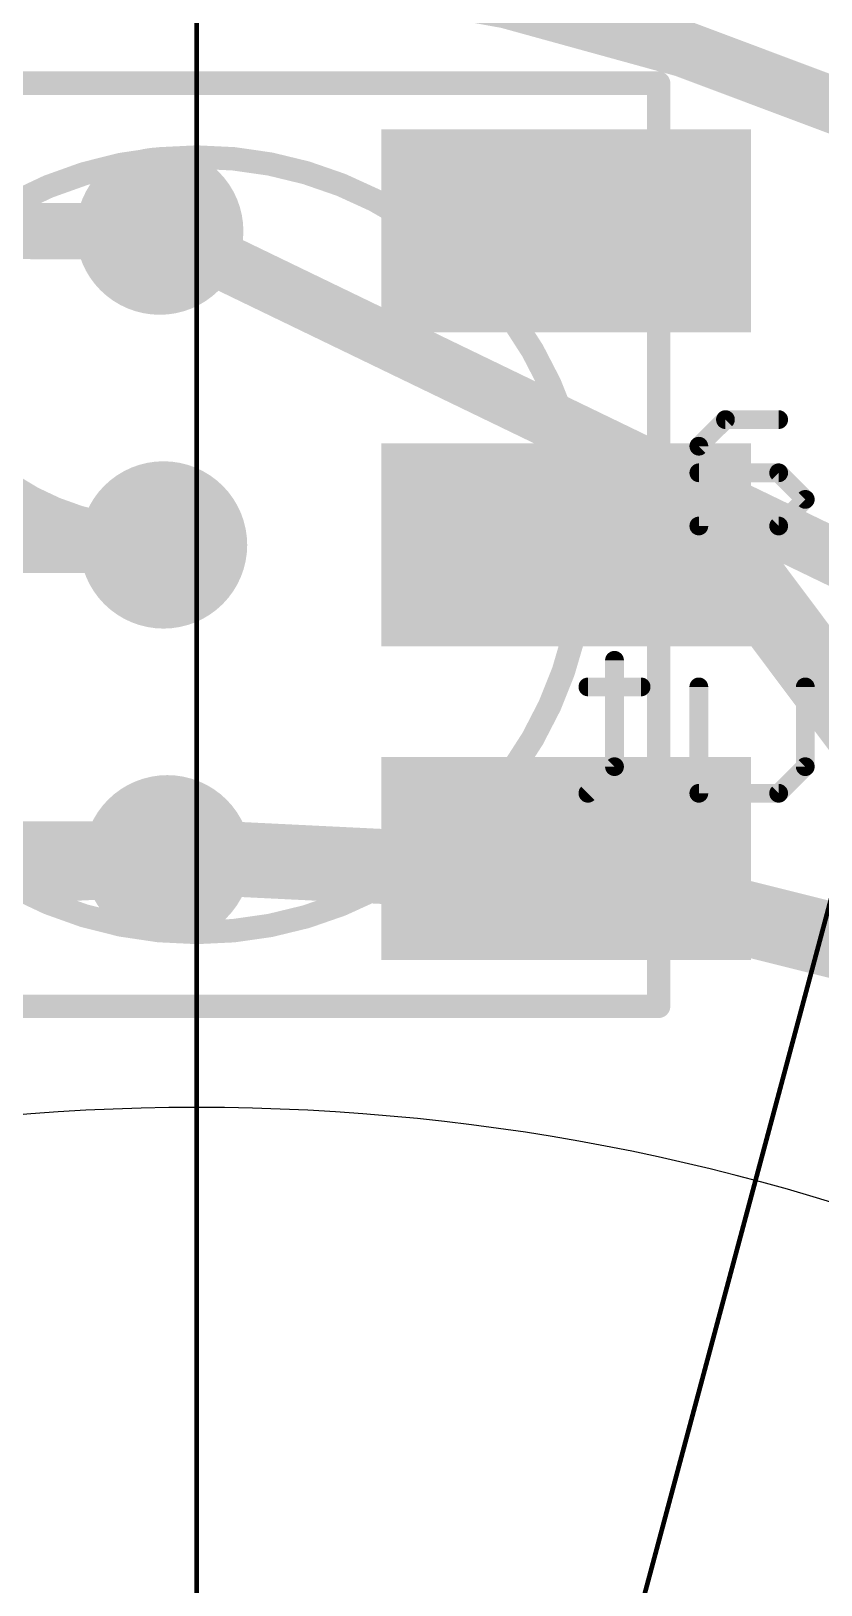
# Model space of a CAD drawing. Extents: x -51 to 51, y -51 to 51.
# Drawn here: x -0.9 to 3.38, y 9.1 to 17.51 of the extents above; entities that cross this region are included whole.
import ezdxf

# ---------------------------------------------------------------- set-up
doc = ezdxf.new("R2010")
doc.units = 0
for name, color, linetype in [('1', 14, 'CONTINUOUS'), ('16', 174, 'CONTINUOUS'), ('18', 94, 'CONTINUOUS'), ('20', 178, 'CONTINUOUS'), ('21', 251, 'CONTINUOUS'), ('22', 251, 'CONTINUOUS'), ('23', 178, 'CONTINUOUS'), ('49', 251, 'CONTINUOUS')]:
    doc.layers.add(name, color=color, linetype=linetype)

# ---------------------------------------------------------------- blocks, each defined once
blk = doc.blocks.new('RECT')
blk.add_solid([(-0.5, -0.5), (0.5, -0.5), (-0.5, 0.5), (0.5, 0.5)])
blk = doc.blocks.new('ROUNDV')
at = {"const_width": 0.5}
blk.add_lwpolyline([(0, -0.25, 1), (0, 0.25, 1), (0, -0.25)], format="xyb", dxfattribs=at)

msp = doc.modelspace()

# ---------------------------------------------------------------- linework, layer by layer
at = {"layer": '1'}
for points, const_width in [([(-2, 16.432), (-0.2007, 16.4308)], 0.3048), ([(2, 14.732), (2.7363, 14.8765)], 0.4064), ([(2.7363, 14.8765), (4.0846, 13.0736)], 0.4064), ([(-2, 14.732), (-0.1801, 14.731)], 0.3048), ([(-2, 13.032), (-0.1593, 13.031)], 0.4064)]:
    msp.add_lwpolyline(points, dxfattribs=dict(at, const_width=const_width))
for points, const_width in [([(-0.2007, 16.3546, 1), (-0.2006, 16.507)], 0.1524), ([(2.8176, 14.9374, 1), (2.6549, 14.8157)], 0.2032), ([(2.7558, 14.7768, 1), (2.7167, 14.9762)], 0.2032), ([(1.9804, 14.8317, 1), (2.0196, 14.6323)], 0.2032), ([(-0.1801, 14.6548, 1), (-0.18, 14.8072)], 0.1524), ([(-0.1593, 12.9294, 1), (-0.1592, 13.1326)], 0.2032)]:
    msp.add_lwpolyline(points, format="xyb", dxfattribs=dict(at, const_width=const_width))
at = {"layer": '16'}
for points, const_width in [([(-0.2828, 17.9448, 0.4142), (-1.7165, 16.2865)], 0.3048), ([(4.4593, 16.6372, 0.1132), (-0.2828, 17.9448)], 0.3048), ([(-0.1675, 16.4994, 1), (-0.2338, 16.3622)], 0.1524), ([(-1.7165, 16.2167, 0.4142), (-0.2308, 14.731)], 0.3048), ([(-0.2308, 14.8072, 1), (-0.2308, 14.6548)], 0.1524), ([(-0.2308, 14.6548, 1), (-0.2308, 14.8072)], 0.1524), ([(-0.1801, 14.6548, 1), (-0.1801, 14.8072)], 0.1524), ([(-0.1593, 13.031, 0.4142), (-13.031, 0.1593)], 0.4064), ([(-0.1593, 13.1326, 1), (-0.1593, 12.9294)], 0.2032), ([(-0.1593, 12.9294, 1), (-0.1593, 13.1326)], 0.2032), ([(13.031, 0.1593, 0.4142), (0.1593, 13.031)], 0.4064), ([(0.1593, 13.1326, 1), (0.1593, 12.9294)], 0.2032), ([(0.1593, 12.9294, 1), (0.1593, 13.1326)], 0.2032)]:
    msp.add_lwpolyline(points, format="xyb", dxfattribs=dict(at, const_width=const_width))
for points, const_width in [([(-0.2007, 16.4308), (7.2095, 12.8473)], 0.3048), ([(-0.1801, 14.731), (-0.2308, 14.731)], 0.3048), ([(-0.1593, 13.031), (0.1593, 13.031)], 0.4064)]:
    msp.add_lwpolyline(points, dxfattribs=dict(at, const_width=const_width))
at = {"layer": '20'}
for points in [[(0, 18.415, 0.4142), (-18.415, 0)], [(18.415, 0, 0.4142), (0, 18.415)], [(0, -11.684, 1), (0, 11.684, 1), (0, -11.684)]]:
    msp.add_lwpolyline(points, format="xyb", dxfattribs=at)
at = {"layer": '21', "const_width": 0.127}
for points in [[(-1.5, 17.232), (2.5, 17.232)], [(2.5, 17.232), (2.5, 12.232)], [(2.5, 12.232), (-2.5, 12.232)]]:
    msp.add_lwpolyline(points, dxfattribs=at)
at = {"layer": '21'}
for points, const_width in [([(2.5318, 17.232, 1), (2.4682, 17.232)], 0.0635), ([(2.5, 17.2003, 1), (2.5, 17.2637)], 0.0635), ([(0, 12.632, 1), (0, 16.832, 1), (0, 12.632)], 0.127), ([(2.5, 12.2003, 1), (2.5, 12.2638)], 0.0635), ([(2.4682, 12.232, 1), (2.5318, 12.232)], 0.0635)]:
    msp.add_lwpolyline(points, format="xyb", dxfattribs=dict(at, const_width=const_width))
at = {"layer": '22', "const_width": 0.1016}
for points in [[(2.8621, 15.4098), (2.718, 15.2658)], [(3.1502, 15.4098), (2.8621, 15.4098)], [(2.718, 15.2658), (2.718, 14.8336)], [(3.1502, 15.1217), (2.718, 15.1217)], [(3.2942, 14.9777), (3.1502, 15.1217)], [(3.1502, 14.8336), (3.2942, 14.9777)], [(2.718, 14.8336), (3.1502, 14.8336)], [(2.2614, 14.1061), (2.2614, 13.5299)], [(2.4055, 13.962), (2.1174, 13.962)], [(2.718, 13.3858), (2.718, 13.962)], [(3.2942, 13.962), (3.2942, 13.5299)], [(2.2614, 13.5299), (2.1174, 13.3858)], [(3.2942, 13.5299), (3.1502, 13.3858)], [(3.1502, 13.3858), (2.718, 13.3858)]]:
    msp.add_lwpolyline(points, dxfattribs=at)
at = {"layer": '22', "const_width": 0.0508}
for points in [[(2.8621, 15.4352, 1), (2.8621, 15.3844)], [(2.88, 15.3919, 1), (2.8441, 15.4278)], [(3.1502, 15.3844, 1), (3.1502, 15.4352)], [(2.7434, 15.2658, 1), (2.6926, 15.2658)], [(2.7, 15.2837, 1), (2.736, 15.2478)], [(2.718, 15.1471, 1), (2.718, 15.0963)], [(3.1681, 15.1397, 1), (3.1322, 15.1038)], [(3.1502, 15.0963, 1), (3.1502, 15.1471)], [(3.3122, 14.9597, 1), (3.2763, 14.9956)], [(3.2763, 14.9597, 1), (3.3122, 14.9956)], [(2.718, 14.859, 1), (2.718, 14.8082)], [(2.6926, 14.8336, 1), (2.7434, 14.8336)], [(3.1322, 14.8516, 1), (3.1681, 14.8156)], [(3.1502, 14.8082, 1), (3.1502, 14.859)], [(2.2868, 14.1061, 1), (2.236, 14.1061)], [(2.1174, 13.9874, 1), (2.1174, 13.9366)], [(2.4055, 13.9366, 1), (2.4055, 13.9874)], [(2.7434, 13.962, 1), (2.6926, 13.962)], [(3.3196, 13.962, 1), (3.2688, 13.962)], [(2.236, 13.5299, 1), (2.2868, 13.5299)], [(2.2794, 13.5119, 1), (2.2435, 13.5478)], [(3.2688, 13.5299, 1), (3.3196, 13.5299)], [(3.3122, 13.5119, 1), (3.2763, 13.5478)], [(2.0994, 13.4038, 1), (2.1353, 13.3678)], [(2.718, 13.4112, 1), (2.718, 13.3604)], [(2.6926, 13.3858, 1), (2.7434, 13.3858)], [(3.1322, 13.4038, 1), (3.1681, 13.3678)], [(3.1502, 13.3604, 1), (3.1502, 13.4112)]]:
    msp.add_lwpolyline(points, format="xyb", dxfattribs=at)
at = {"layer": '23'}
msp.add_point((0, 14.732), dxfattribs=at)
at = {"layer": '49', "const_width": 0.0254}
for points in [[(0, -50.8), (0, 50.8)], [(13.148, 49.069), (-13.148, -49.069)]]:
    msp.add_lwpolyline(points, dxfattribs=at)

# ---------------------------------------------------------------- block references
at = {"layer": '1', "xscale": 2, "yscale": 1.1, "rotation": 180}
for p in [(2, 16.432), (2, 14.732), (2, 13.032)]:
    msp.add_blockref('RECT', p, dxfattribs=at)
at = {"layer": '18', "xscale": 0.9064, "yscale": 0.9064}
for p in [(-0.2007, 16.4308), (-0.2007, 16.4308), (-0.1801, 14.731), (-0.1801, 14.731), (-0.1593, 13.031), (-0.1593, 13.031)]:
    msp.add_blockref('ROUNDV', p, dxfattribs=at)

doc.saveas('drawing.dxf')
